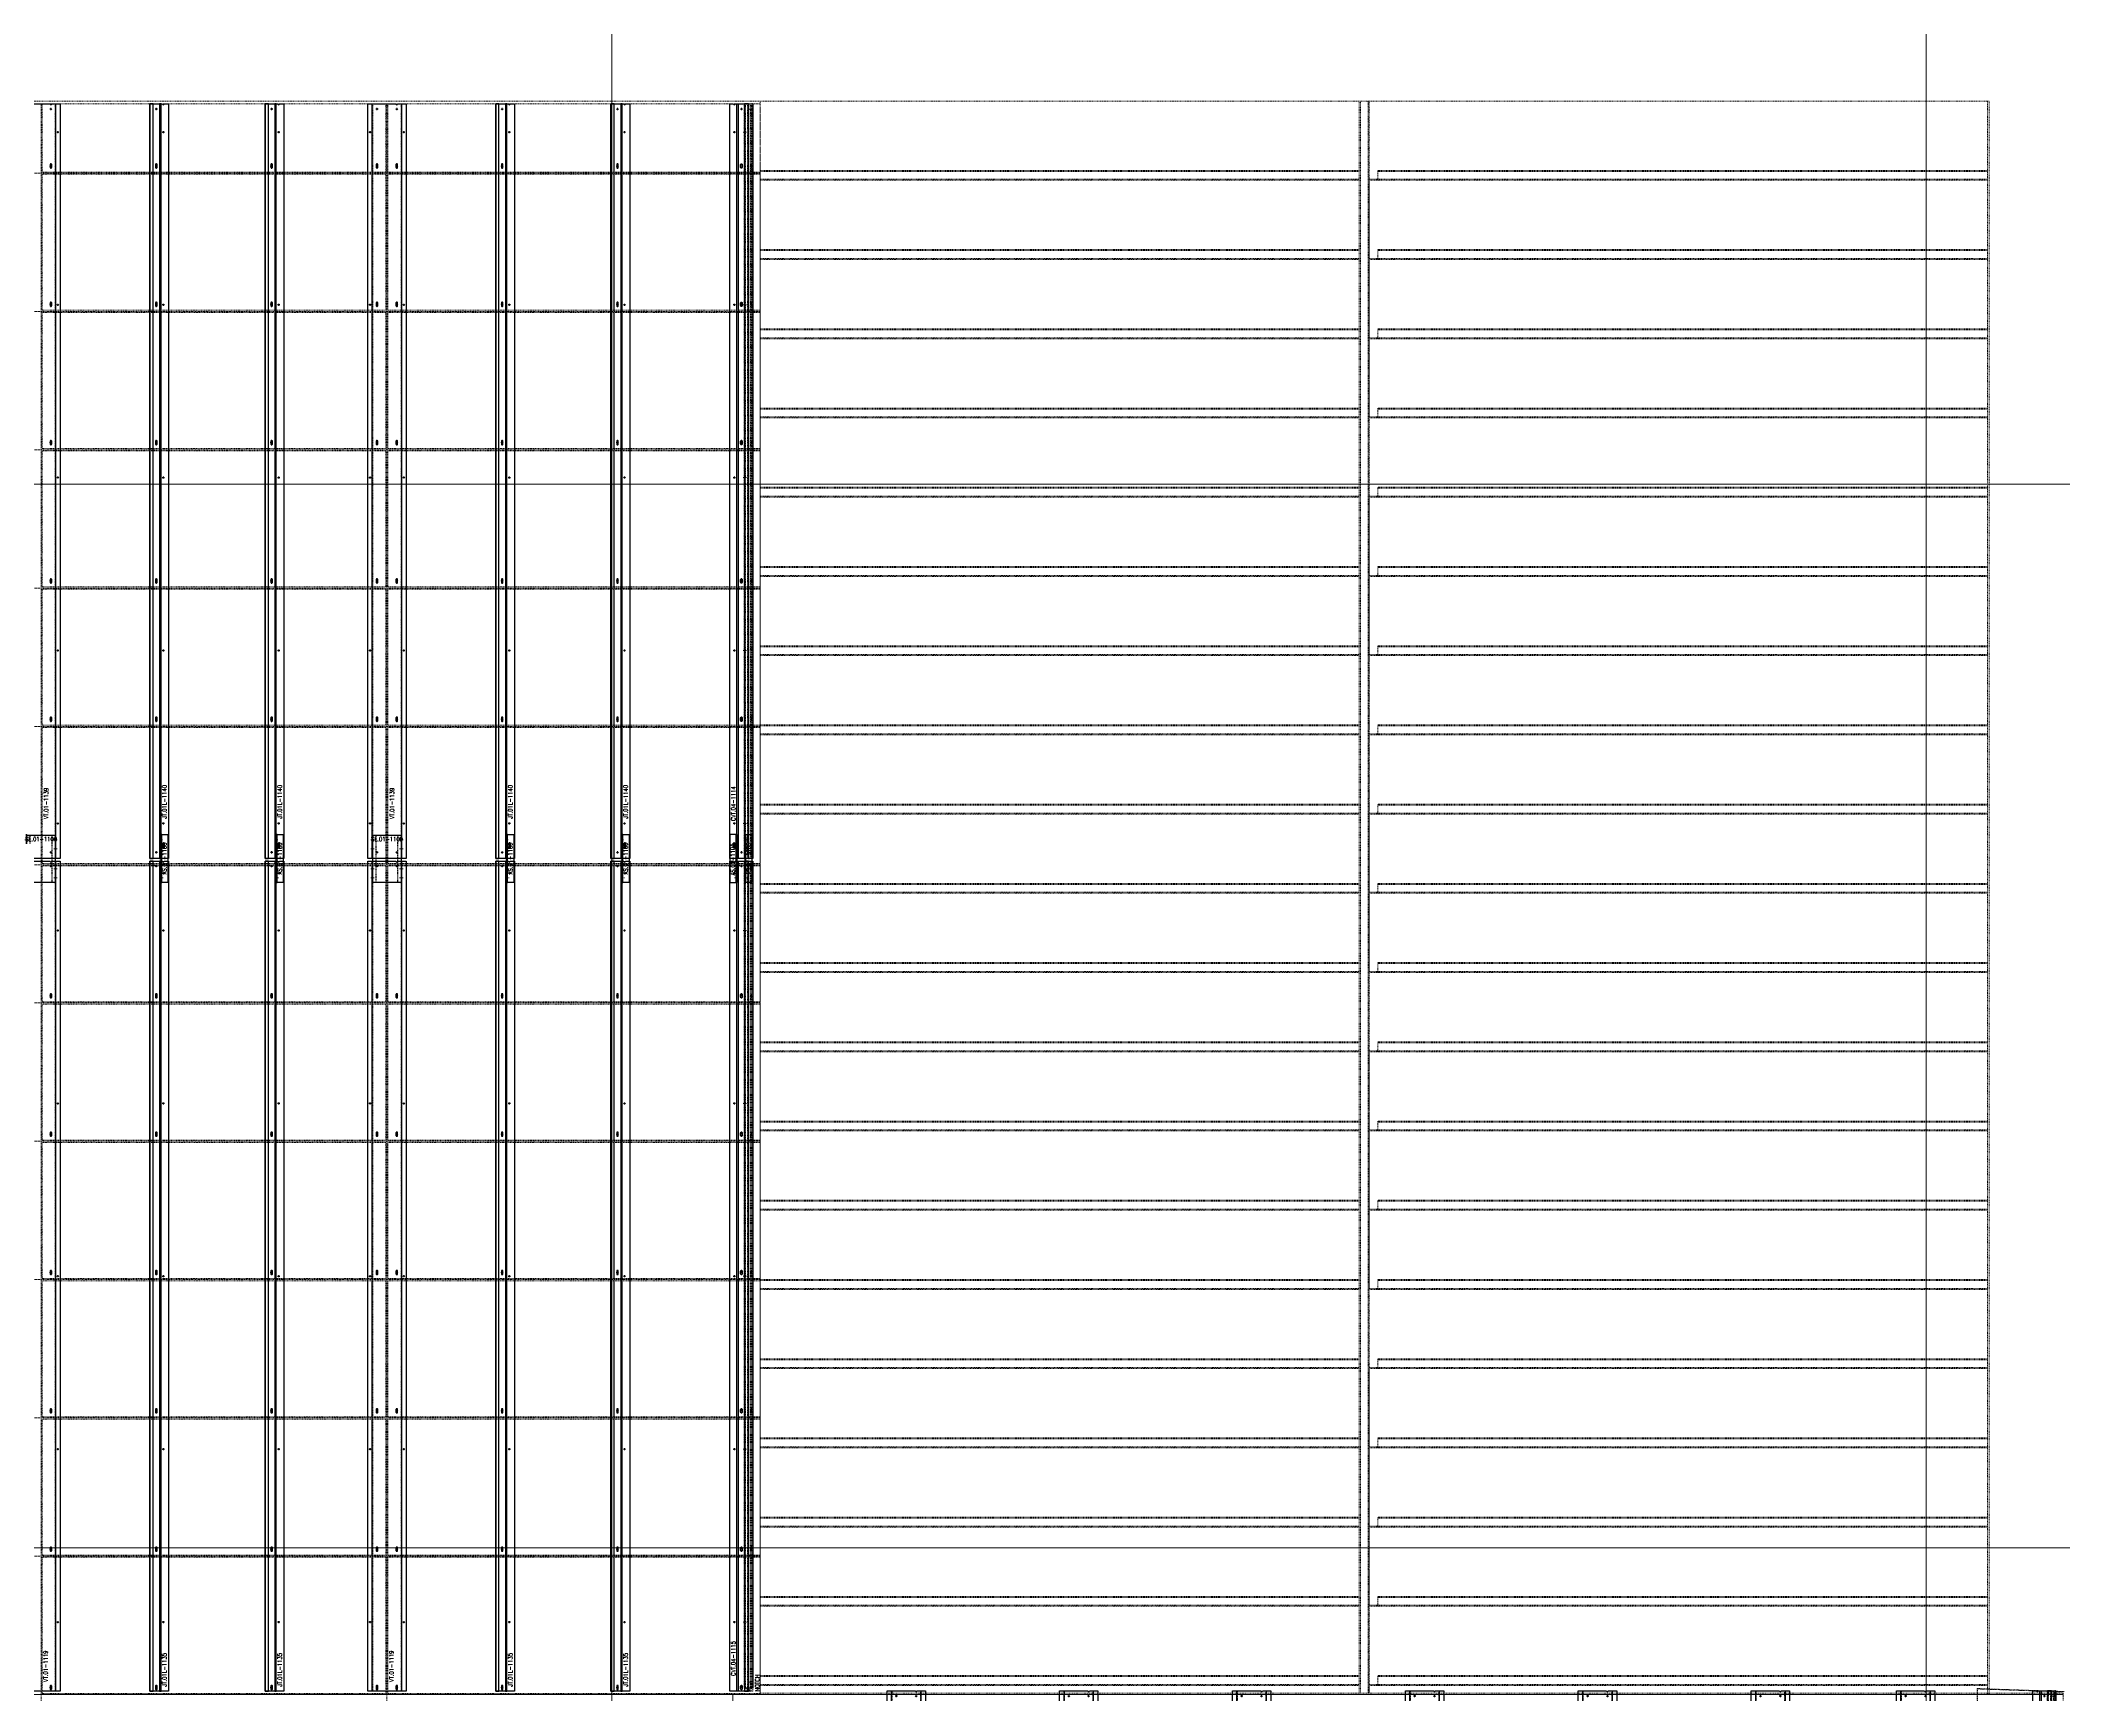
# Model space of a CAD drawing. Header units: inches. Extents: x 11737 to 18084, y -4365 to 1695.
# Drawn here: x 13574.6 to 13925.5, y 931.2 to 1218.2 of the extents above; entities that cross this region are included whole.
import ezdxf

# ---------------------------------------------------------------- set-up
doc = ezdxf.new("R2010")
doc.units = ezdxf.units.IN
doc.header["$MEASUREMENT"] = 0
for name, pattern in [('INC-200$0$NBK_CenterX2', [1.083333, 0.666667, -0.125, 0.166667, -0.125]), ('INC-200$0$NBK_Hidden', [0.125, 0.083333, -0.041667]), ('NBK_Center', [0.541667, 0.333333, -0.0625, 0.083333, -0.0625]), ('NBK_Center2', [0.270833, 0.166667, -0.03125, 0.041667, -0.03125]), ('NBK_CenterX2', [1.083333, 0.666667, -0.125, 0.166667, -0.125]), ('NBK_Hidden', [0.125, 0.083333, -0.041667]), ('NBK_Hidden2', [0.0625, 0.041667, -0.020833])]:
    doc.linetypes.add(name, pattern=pattern)
doc.layers.get('Defpoints').update_dxf_attribs({"color": 250, "lineweight": 0})
for name, color, linetype, lineweight in [('!Bracket', 11, 'Continuous', 25), ('!Clip - bent', 20, 'Continuous', 25), ('!Dimension', 50, 'Continuous', 5), ('!Extrusion', 140, 'Continuous', 25), ('!Gridline', 112, 'NBK_CenterX2', 5), ('!Linetype_Center', 220, 'NBK_Center', 9), ('!Linetype_Center2', 222, 'NBK_Center2', 9), ('!Linetype_Hidden', 210, 'NBK_Hidden', 9), ('!Misc2', 252, 'NBK_Hidden2', 5), ('INC-200$0$!Gridline @ 1', 112, 'INC-200$0$NBK_CenterX2', 5), ('INC-200$0$!Linetype_Hidden', 210, 'INC-200$0$NBK_Hidden', 9)]:
    doc.layers.add(name, color=color, linetype=linetype, lineweight=lineweight)
doc.styles.add('Romans', font='romans.shx', dxfattribs={"width": 0.8})

# ---------------------------------------------------------------- blocks, each defined once
blk = doc.blocks.new('WEST ELEVATION GRID')
for p, q in [((-228.01, -106.7), (-228.01, 1818.09)), ((0, -106.7), (0, 1818.09)), ((842.95, 1652.4), (-1655, 1652.4))]:
    blk.add_line(p, q)
blk = doc.blocks.new('A201')
for p, q in [((10.9, 1694.9), (-629.76, 1694.9)), ((-202.26, 1418.4), (-202.26, 1694.9)), ((-98.33, 1694.9), (-98.33, 1418.64)), ((-98.15, 1694.9), (-98.15, 1418.64)), ((-96.78, 1418.64), (-96.78, 1694.9)), ((-96.61, 1694.9), (-96.61, 1418.64)), ((10.63, 1419.38), (10.63, 1694.9)), ((10.9, 1418.4), (10.9, 1694.9)), ((-98.33, 1682.88), (-202.26, 1682.88)), ((-98.33, 1682.7), (-202.26, 1682.7)), ((-202.26, 1681.33), (-98.33, 1681.33)), ((-98.33, 1681.15), (-202.26, 1681.15)), ((-96.61, 1681.33), (10.63, 1681.33)), ((10.63, 1681.15), (-96.61, 1681.15)), ((-96.61, 1681.15), (-96.61, 1667.58)), ((-95.1, 1681.41), (-95.1, 1682.88)), ((10.63, 1682.88), (-95.1, 1682.88)), ((10.63, 1682.7), (-95.1, 1682.7)), ((-95.1, 1681.15), (-95.1, 1681.33)), ((-98.33, 1669.13), (-202.26, 1669.13)), ((-98.33, 1668.95), (-202.26, 1668.95)), ((-202.26, 1667.58), (-98.33, 1667.58)), ((-98.33, 1667.41), (-202.26, 1667.41)), ((-96.61, 1667.58), (10.63, 1667.58)), ((10.63, 1667.41), (-96.61, 1667.41)), ((-96.61, 1667.41), (-96.61, 1653.84)), ((-95.1, 1667.66), (-95.1, 1669.13)), ((10.63, 1669.13), (-95.1, 1669.13)), ((10.63, 1668.95), (-95.1, 1668.95)), ((-95.1, 1667.41), (-95.1, 1667.58)), ((-98.33, 1655.38), (-202.26, 1655.38)), ((-98.33, 1655.21), (-202.26, 1655.21)), ((-202.26, 1653.84), (-98.33, 1653.84)), ((-98.33, 1653.66), (-202.26, 1653.66)), ((-96.61, 1653.84), (10.63, 1653.84)), ((-96.61, 1653.66), (-96.61, 1640.09)), ((10.63, 1653.66), (-96.61, 1653.66)), ((-95.1, 1653.92), (-95.1, 1655.38)), ((10.63, 1655.38), (-95.1, 1655.38)), ((10.63, 1655.21), (-95.1, 1655.21)), ((-95.1, 1653.66), (-95.1, 1653.84)), ((-98.33, 1641.64), (-202.26, 1641.64)), ((-98.33, 1641.46), (-202.26, 1641.46)), ((-202.26, 1640.09), (-98.33, 1640.09)), ((-98.33, 1639.91), (-202.26, 1639.91)), ((-96.61, 1640.09), (10.63, 1640.09)), ((10.63, 1639.91), (-96.61, 1639.91)), ((-96.61, 1639.91), (-96.61, 1626.34)), ((10.63, 1641.64), (-95.1, 1641.64)), ((-95.1, 1640.17), (-95.1, 1641.64)), ((10.63, 1641.46), (-95.1, 1641.46)), ((-95.1, 1639.91), (-95.1, 1640.09)), ((-98.33, 1627.89), (-202.26, 1627.89)), ((-98.33, 1627.71), (-202.26, 1627.71)), ((-202.26, 1626.34), (-98.33, 1626.34)), ((-98.33, 1626.17), (-202.26, 1626.17)), ((-96.61, 1626.34), (10.63, 1626.34)), ((10.63, 1626.17), (-96.61, 1626.17)), ((-96.61, 1626.17), (-96.61, 1612.6)), ((-95.1, 1626.42), (-95.1, 1627.89)), ((10.63, 1627.89), (-95.1, 1627.89)), ((10.63, 1627.71), (-95.1, 1627.71)), ((-95.1, 1626.17), (-95.1, 1626.34)), ((-98.33, 1614.14), (-202.26, 1614.14)), ((-98.33, 1613.97), (-202.26, 1613.97)), ((-202.26, 1612.6), (-98.33, 1612.6)), ((-98.33, 1612.42), (-202.26, 1612.42)), ((-96.61, 1612.6), (10.63, 1612.6)), ((10.63, 1612.42), (-96.61, 1612.42)), ((-96.61, 1612.42), (-96.61, 1598.85)), ((-95.1, 1612.68), (-95.1, 1614.14)), ((10.63, 1614.14), (-95.1, 1614.14)), ((10.63, 1613.97), (-95.1, 1613.97)), ((-95.1, 1612.42), (-95.1, 1612.6)), ((-98.33, 1600.4), (-202.26, 1600.4)), ((-95.1, 1598.93), (-95.1, 1600.4)), ((10.63, 1600.4), (-95.1, 1600.4)), ((-98.33, 1600.22), (-202.26, 1600.22)), ((-202.26, 1598.85), (-98.33, 1598.85)), ((-98.33, 1598.67), (-202.26, 1598.67)), ((-96.61, 1598.85), (10.63, 1598.85)), ((10.63, 1598.67), (-96.61, 1598.67)), ((-96.61, 1598.67), (-96.61, 1585.1)), ((10.63, 1600.22), (-95.1, 1600.22)), ((-95.1, 1598.67), (-95.1, 1598.85)), ((-98.33, 1586.65), (-202.26, 1586.65)), ((-98.33, 1586.47), (-202.26, 1586.47)), ((10.63, 1586.65), (-95.1, 1586.65)), ((-95.1, 1585.18), (-95.1, 1586.65)), ((10.63, 1586.47), (-95.1, 1586.47)), ((-202.26, 1585.1), (-98.33, 1585.1)), ((-98.33, 1584.93), (-202.26, 1584.93)), ((-96.61, 1585.1), (10.63, 1585.1)), ((10.63, 1584.93), (-96.61, 1584.93)), ((-96.61, 1584.93), (-96.61, 1571.36)), ((-95.1, 1584.93), (-95.1, 1585.1)), ((-98.33, 1572.9), (-202.26, 1572.9)), ((-98.33, 1572.73), (-202.26, 1572.73)), ((-95.1, 1571.44), (-95.1, 1572.9)), ((10.63, 1572.9), (-95.1, 1572.9)), ((10.63, 1572.73), (-95.1, 1572.73)), ((-202.26, 1571.36), (-98.33, 1571.36)), ((-98.33, 1571.18), (-202.26, 1571.18)), ((-96.61, 1571.36), (10.63, 1571.36)), ((-96.61, 1571.18), (-96.61, 1557.61)), ((10.63, 1571.18), (-96.61, 1571.18)), ((-95.1, 1571.18), (-95.1, 1571.36)), ((-98.33, 1559.16), (-202.26, 1559.16)), ((-98.33, 1558.98), (-202.26, 1558.98)), ((-95.1, 1557.69), (-95.1, 1559.16)), ((10.63, 1559.16), (-95.1, 1559.16)), ((10.63, 1558.98), (-95.1, 1558.98)), ((-202.26, 1557.61), (-98.33, 1557.61)), ((-98.33, 1557.43), (-202.26, 1557.43)), ((-96.61, 1557.61), (10.63, 1557.61)), ((-96.61, 1557.43), (-96.61, 1543.87)), ((10.63, 1557.43), (-96.61, 1557.43)), ((-95.1, 1557.43), (-95.1, 1557.61)), ((-98.33, 1545.41), (-202.26, 1545.41)), ((-98.33, 1545.23), (-202.26, 1545.23)), ((-95.1, 1543.94), (-95.1, 1545.41)), ((10.63, 1545.41), (-95.1, 1545.41)), ((10.63, 1545.23), (-95.1, 1545.23)), ((-202.26, 1543.87), (-98.33, 1543.87)), ((-98.33, 1543.69), (-202.26, 1543.69)), ((-96.61, 1543.87), (10.63, 1543.87)), ((-96.61, 1543.69), (-96.61, 1530.12)), ((10.63, 1543.69), (-96.61, 1543.69)), ((-95.1, 1543.69), (-95.1, 1543.87)), ((-98.33, 1531.67), (-202.26, 1531.67)), ((-98.33, 1531.49), (-202.26, 1531.49)), ((-202.26, 1530.12), (-98.33, 1530.12)), ((-96.61, 1530.12), (10.63, 1530.12)), ((-95.1, 1530.2), (-95.1, 1531.67)), ((10.63, 1531.67), (-95.1, 1531.67)), ((10.63, 1531.49), (-95.1, 1531.49)), ((-95.1, 1529.94), (-95.1, 1530.12)), ((-98.33, 1529.94), (-202.26, 1529.94)), ((-96.61, 1529.94), (-96.61, 1516.37)), ((10.63, 1529.94), (-96.61, 1529.94)), ((-98.33, 1517.92), (-202.26, 1517.92)), ((-98.33, 1517.74), (-202.26, 1517.74)), ((-202.26, 1516.37), (-98.33, 1516.37)), ((-98.33, 1516.2), (-202.26, 1516.2)), ((-96.61, 1516.37), (10.63, 1516.37)), ((-96.61, 1516.2), (-96.61, 1502.63)), ((10.63, 1516.2), (-96.61, 1516.2)), ((-95.1, 1516.45), (-95.1, 1517.92)), ((10.63, 1517.92), (-95.1, 1517.92)), ((10.63, 1517.74), (-95.1, 1517.74)), ((-95.1, 1516.2), (-95.1, 1516.37)), ((-98.33, 1504.17), (-202.26, 1504.17)), ((-98.33, 1504), (-202.26, 1504)), ((-202.26, 1502.63), (-98.33, 1502.63)), ((-98.33, 1502.45), (-202.26, 1502.45)), ((-96.61, 1502.63), (10.63, 1502.63)), ((-96.61, 1502.45), (-96.61, 1488.88)), ((10.63, 1502.45), (-96.61, 1502.45)), ((-95.1, 1502.7), (-95.1, 1504.17)), ((10.63, 1504.17), (-95.1, 1504.17)), ((10.63, 1504), (-95.1, 1504)), ((-95.1, 1502.45), (-95.1, 1502.63)), ((-98.33, 1490.43), (-202.26, 1490.43)), ((-98.33, 1490.25), (-202.26, 1490.25)), ((-202.26, 1488.88), (-98.33, 1488.88)), ((-98.33, 1488.7), (-202.26, 1488.7)), ((-96.61, 1488.88), (10.63, 1488.88)), ((10.63, 1488.7), (-96.61, 1488.7)), ((-96.61, 1488.7), (-96.61, 1475.13)), ((-95.1, 1488.96), (-95.1, 1490.43)), ((10.63, 1490.43), (-95.1, 1490.43)), ((10.63, 1490.25), (-95.1, 1490.25)), ((-95.1, 1488.7), (-95.1, 1488.88)), ((-98.33, 1476.68), (-202.26, 1476.68)), ((-98.33, 1476.5), (-202.26, 1476.5)), ((-202.26, 1475.13), (-98.33, 1475.13)), ((-98.33, 1474.96), (-202.26, 1474.96)), ((-96.61, 1475.13), (10.63, 1475.13)), ((10.63, 1474.96), (-96.61, 1474.96)), ((-96.61, 1474.96), (-96.61, 1461.39)), ((-95.1, 1475.21), (-95.1, 1476.68)), ((10.63, 1476.68), (-95.1, 1476.68)), ((10.63, 1476.5), (-95.1, 1476.5)), ((-95.1, 1474.96), (-95.1, 1475.13)), ((-98.33, 1462.93), (-202.26, 1462.93)), ((-98.33, 1462.76), (-202.26, 1462.76)), ((-202.26, 1461.39), (-98.33, 1461.39)), ((-98.33, 1461.21), (-202.26, 1461.21)), ((-96.61, 1461.39), (10.63, 1461.39)), ((10.63, 1461.21), (-96.61, 1461.21)), ((-96.61, 1461.21), (-96.61, 1447.64)), ((-95.1, 1461.46), (-95.1, 1462.93)), ((10.63, 1462.93), (-95.1, 1462.93)), ((10.63, 1462.76), (-95.1, 1462.76)), ((-95.1, 1461.21), (-95.1, 1461.39)), ((-98.33, 1449.19), (-202.26, 1449.19)), ((-98.33, 1449.01), (-202.26, 1449.01)), ((-202.26, 1447.64), (-98.33, 1447.64)), ((-98.33, 1447.46), (-202.26, 1447.46)), ((-96.61, 1447.64), (10.63, 1447.64)), ((10.63, 1447.46), (-96.61, 1447.46)), ((-96.61, 1447.46), (-96.61, 1433.89)), ((-95.1, 1447.72), (-95.1, 1449.19)), ((10.63, 1449.19), (-95.1, 1449.19)), ((10.63, 1449.01), (-95.1, 1449.01)), ((-95.1, 1447.46), (-95.1, 1447.64)), ((-98.33, 1435.44), (-202.26, 1435.44)), ((-95.1, 1433.97), (-95.1, 1435.44)), ((10.63, 1435.44), (-95.1, 1435.44)), ((-98.33, 1435.26), (-202.26, 1435.26)), ((-202.26, 1433.89), (-98.33, 1433.89)), ((-98.33, 1433.72), (-202.26, 1433.72)), ((-96.61, 1433.89), (10.63, 1433.89)), ((10.63, 1433.72), (-96.61, 1433.72)), ((-96.61, 1433.72), (-96.61, 1418.64)), ((10.63, 1435.26), (-95.1, 1435.26)), ((-95.1, 1433.72), (-95.1, 1433.89)), ((-98.33, 1421.69), (-202.26, 1421.69)), ((-98.33, 1421.52), (-202.26, 1421.52)), ((-95.1, 1420.15), (-95.1, 1421.69)), ((10.63, 1421.69), (-95.1, 1421.69)), ((10.63, 1421.52), (-95.1, 1421.52)), ((-202.26, 1420.15), (-98.33, 1420.15)), ((-98.33, 1419.97), (-202.26, 1419.97)), ((-202.26, 1418.64), (23.75, 1418.64)), ((-202.26, 1418.4), (23.75, 1418.4)), ((-96.61, 1420.15), (10.63, 1420.15)), ((10.63, 1419.97), (-96.61, 1419.97)), ((-96.61, 1419.97), (-96.61, 1418.64)), ((-95.1, 1419.97), (-95.1, 1420.15)), ((23.96, 1418.92), (8.84, 1419.44)), ((8.84, 1419.44), (8.84, 1413.16)), ((8.9, 1413.13), (8.9, 1419.38)), ((8.9, 1419.38), (23.9, 1418.86)), ((10.63, 1418.4), (10.63, 1419.33)), ((23.75, -25), (23.75, 1418.64))]:
    blk.add_line(p, q)
blk = doc.blocks.new('EWA-TM TERRACOTTA WEST')
at = {"layer": '!Linetype_Center2'}
for p, q in [((1005, 362.4), (1005, 1718.4)), ((1065, 362.4), (1065, 1718.4)), ((1129.75, 1442.4), (1129.75, 1718.4)), ((702.25, 1706.4), (1129.75, 1706.4)), ((702.25, 1682.4), (1129.75, 1682.4)), ((702.25, 1658.4), (1129.75, 1658.4)), ((702.25, 1634.4), (1129.75, 1634.4)), ((702.25, 1610.4), (1129.75, 1610.4)), ((702.25, 1586.4), (1129.75, 1586.4)), ((702.25, 1562.4), (1129.75, 1562.4)), ((702.25, 1538.4), (1129.75, 1538.4)), ((702.25, 1514.4), (1129.75, 1514.4)), ((702.25, 1514.4), (1129.75, 1514.4)), ((702.25, 1490.4), (1129.75, 1490.4)), ((702.25, 1466.4), (1129.75, 1466.4)), ((702.25, 1442.4), (1128, 1442.4)), ((1125, 1386.9), (1125, 1442.4))]:
    blk.add_line(p, q, dxfattribs=at)
at = {"layer": '!Linetype_Center2', "color": 3, "linetype": 'Continuous'}
for p, q in [((702.25, 1442.4), (1355.76, 1442.4)), ((1125, 2.4), (1125, 1442.4))]:
    blk.add_line(p, q, dxfattribs=at)
at = {"layer": 'INC-200$0$!Linetype_Hidden'}
for points in [[(1064.81, 1706.59), (1005.19, 1706.59), (1005.19, 1718.4), (1064.81, 1718.4)], [(1065.19, 1706.59), (1129.75, 1706.59), (1129.75, 1718.4), (1065.19, 1718.4)], [(1064.81, 1706.21), (1005.19, 1706.21), (1005.19, 1682.6), (1064.81, 1682.6)], [(1065.19, 1706.21), (1129.75, 1706.21), (1129.75, 1682.6), (1065.19, 1682.6)], [(1064.81, 1682.21), (1005.19, 1682.21), (1005.19, 1658.6), (1064.81, 1658.6)], [(1065.19, 1682.21), (1129.75, 1682.21), (1129.75, 1658.6), (1065.19, 1658.6)], [(1064.81, 1658.21), (1005.19, 1658.21), (1005.19, 1634.6), (1064.81, 1634.6)], [(1065.19, 1658.21), (1129.75, 1658.21), (1129.75, 1634.6), (1065.19, 1634.6)], [(1064.81, 1634.21), (1005.19, 1634.21), (1005.19, 1610.6), (1064.81, 1610.6)], [(1065.19, 1634.21), (1129.75, 1634.21), (1129.75, 1610.6), (1065.19, 1610.6)], [(1064.81, 1610.21), (1005.19, 1610.21), (1005.19, 1586.6), (1064.81, 1586.6)], [(1065.19, 1610.21), (1129.75, 1610.21), (1129.75, 1586.6), (1065.19, 1586.6)], [(1064.81, 1586.21), (1005.19, 1586.21), (1005.19, 1562.6), (1064.81, 1562.6)], [(1065.19, 1586.21), (1129.75, 1586.21), (1129.75, 1562.6), (1065.19, 1562.6)], [(1064.81, 1562.21), (1005.19, 1562.21), (1005.19, 1538.6), (1064.81, 1538.6)], [(1065.19, 1562.21), (1129.75, 1562.21), (1129.75, 1538.6), (1065.19, 1538.6)], [(1064.81, 1538.21), (1005.19, 1538.21), (1005.19, 1514.6), (1064.81, 1514.6)], [(1065.19, 1538.21), (1129.75, 1538.21), (1129.75, 1514.6), (1065.19, 1514.6)], [(1064.81, 1514.21), (1005.19, 1514.21), (1005.19, 1490.6), (1064.81, 1490.6)], [(1065.19, 1514.21), (1129.75, 1514.21), (1129.75, 1490.6), (1065.19, 1490.6)], [(1064.81, 1490.21), (1005.19, 1490.21), (1005.19, 1466.6), (1064.81, 1466.6)], [(1065.19, 1490.21), (1129.75, 1490.21), (1129.75, 1466.6), (1065.19, 1466.6)], [(1064.81, 1466.21), (1005.19, 1466.21), (1005.19, 1442.6), (1064.81, 1442.6)], [(1065.19, 1466.21), (1129.75, 1466.21), (1129.75, 1442.6), (1065.19, 1442.6)]]:
    blk.add_lwpolyline(points, close=True, dxfattribs=at)
blk = doc.blocks.new('GRID_ELEV WEST_W')
at = {"layer": '!Gridline'}
for p, q in [((821.46, -1239.57), (821.46, 403.85)), ((991.12, -1239.57), (991.12, 403.85)), ((-594.98, 8.48), (1164.09, 8.48))]:
    blk.add_line(p, q, dxfattribs=at)
blk = doc.blocks.new('TAP HOLE_5mm')
at = {"layer": '!Linetype_Center2'}
for points in [[(-0.18, 0), (0.18, 0)], [(0, 0.18), (0, -0.18)]]:
    blk.add_lwpolyline(points, dxfattribs=at)
blk.add_circle((0, 0), 0.101)
blk = doc.blocks.new('WEEP HOLE')
at = {"layer": '!Linetype_Center'}
for p, q in [((-0.22, 0.37), (0.22, 0.37)), ((0, 0.83), (0, -0.08))]:
    blk.add_line(p, q, dxfattribs=at)
at = {"color": 0}
blk.add_lwpolyline([(-0.14, 0.61), (-0.14, 0.14, 0.414214), (0, 0, 0.414214), (0.14, 0.14), (0.14, 0.61, 0.414214), (0, 0.75, 0.414214)], format="xyb", close=True, dxfattribs=at)
blk = doc.blocks.new('CLEAR SECTION HOLE')
at = {"layer": '!Linetype_Center2'}
blk.add_line((-0.33, 0), (0.26, 0), dxfattribs=at)
at = {"layer": '!Misc2'}
blk.add_lwpolyline([(-0.08, 0.1), (0, 0.1), (0, -0.1), (-0.08, -0.1)], close=True, dxfattribs=at)
blk = doc.blocks.new('VT.01-1119-')
at = {"layer": '!Extrusion'}
blk.add_lwpolyline([(-2.45, 148.55), (2.45, 148.55), (2.45, 140.35), (-2.45, 140.35)], close=True, dxfattribs=at)
at = {"layer": '!Extrusion', "linetype": 'NBK_Hidden2'}
blk.add_lwpolyline([(-1.86, 148.55), (1.86, 148.55), (1.86, 140.35), (-1.86, 140.35)], close=True, dxfattribs=at)
at = {"layer": '!Extrusion'}
blk.add_lwpolyline([(3.33, 0), (-3.33, 0), (-3.33, 144.02), (1.58, 144.02, 1), (1.86, 144.02), (3.33, 144.02)], format="xyb", close=True, dxfattribs=at)
blk.add_lwpolyline([(1.86, 144.02), (2.54, 144.02), (2.54, 0), (-2.54, 0), (-2.54, 144.02), (1.58, 144.02)], dxfattribs=at)
at = {"layer": '!Extrusion', "linetype": 'NBK_Hidden'}
blk.add_lwpolyline([(1.86, 144.02), (2.46, 144.02), (2.46, 0), (-2.46, 0), (-2.46, 144.02), (1.58, 144.02)], dxfattribs=at)
at = {"layer": '!Dimension', "rotation": 360}
for p in [(-2.46, 142.73), (-2.46, 141.15), (2.54, 142.73), (2.54, 141.15)]:
    blk.add_blockref('CLEAR SECTION HOLE', p, dxfattribs=at)
at = {"layer": '!Extrusion', "rotation": 360}
for name, p in [('TAP HOLE_5mm', (-1.72, 143.19)), ('TAP HOLE_5mm', (1.72, 143.19)), ('TAP HOLE_5mm', (-2.93, 132.02)), ('TAP HOLE_5mm', (2.93, 132.02)), ('WEEP HOLE', (-1.72, 120.3)), ('WEEP HOLE', (1.72, 120.3)), ('TAP HOLE_5mm', (-2.93, 102.02)), ('TAP HOLE_5mm', (2.93, 102.02)), ('WEEP HOLE', (-1.72, 96.3)), ('WEEP HOLE', (1.72, 96.3)), ('TAP HOLE_5mm', (-2.93, 72.02)), ('WEEP HOLE', (-1.72, 72.3)), ('WEEP HOLE', (1.72, 72.3)), ('TAP HOLE_5mm', (2.93, 72.02)), ('WEEP HOLE', (-1.72, 48.3)), ('WEEP HOLE', (1.72, 48.3)), ('TAP HOLE_5mm', (-2.93, 42.02)), ('TAP HOLE_5mm', (2.93, 42.02)), ('WEEP HOLE', (-1.72, 24.3)), ('WEEP HOLE', (1.72, 24.3)), ('TAP HOLE_5mm', (-2.93, 12.02)), ('TAP HOLE_5mm', (2.93, 12.02)), ('WEEP HOLE', (-1.72, 0.29)), ('WEEP HOLE', (1.72, 0.29))]:
    blk.add_blockref(name, p, dxfattribs=at)
at = {"layer": 'Defpoints', "color": 30, "insert": (0.03, 147.88), "char_height": 0.75, "width": 1.65, "attachment_point": 5, "style": 'Romans'}
blk.add_mtext('SL.01-1100', dxfattribs=at)
at = {"layer": 'Defpoints', "color": 1, "insert": (0.8, 4.36), "char_height": 0.75, "width": 1.65, "attachment_point": 5, "rotation": 90, "style": 'Romans'}
blk.add_mtext('VT.01-1119', dxfattribs=at)
blk = doc.blocks.new('SECTION CLEAR HOLE 1')
at = {"layer": '!Linetype_Center2'}
blk.add_line((-0.33, 0, 0), (0.26, 0, 0), dxfattribs=at)
at = {"layer": '!Misc2'}
blk.add_lwpolyline([(-0.12, 0.1), (0, 0.1), (0, -0.1), (-0.12, -0.1)], close=True, dxfattribs=at)
blk = doc.blocks.new('SLOTTED SECTION1')
at = {"layer": '!Linetype_Center2'}
blk.add_lwpolyline([(-0.24, 0), (0.12, 0)], dxfattribs=at)
at = {"layer": '!Misc2'}
blk.add_lwpolyline([(-0.12, 0.47), (0, 0.47), (0, -0.47), (-0.12, -0.47)], close=True, dxfattribs=at)
blk = doc.blocks.new('SLOTTED HOLE 1')
at = {"layer": '!Linetype_Center'}
for p, q in [((0, 0.55), (0, -0.55)), ((-0.22, 0), (0.22, 0))]:
    blk.add_line(p, q, dxfattribs=at)
at = {"color": 0}
blk.add_lwpolyline([(-0.14, 0.33), (-0.14, -0.33, 0.414214), (0, -0.47, 0.414214), (0.14, -0.33), (0.14, 0.33, 0.414214), (0, 0.47, 0.414214)], format="xyb", close=True, dxfattribs=at)
blk = doc.blocks.new('AS.01-1100')
at = {"layer": '!Bracket'}
for points in [[(-1.3, 4.65), (-0.12, 4.65), (-0.12, -3.67), (-1.3, -3.67)], [(-1.3, -3.67), (-1.18, -3.67), (-1.18, 4.65), (-1.3, 4.65)]]:
    blk.add_lwpolyline(points, close=True, dxfattribs=at)
at = {"layer": '!Dimension'}
for name, p in [('SLOTTED SECTION1', (-1.18, 3.73)), ('SLOTTED SECTION1', (-1.18, 2.15)), ('SECTION CLEAR HOLE 1', (-1.18, -1.3)), ('SECTION CLEAR HOLE 1', (-1.18, -2.88))]:
    blk.add_blockref(name, p, dxfattribs=at)
at = {"layer": '!Extrusion', "linetype": 'NBK_Hidden'}
blk.add_blockref('SLOTTED HOLE 1', (-0.83, 2.75), dxfattribs=at)
at = {"layer": '!Extrusion', "rotation": 360}
blk.add_blockref('TAP HOLE_5mm', (-0.83, -2.09), dxfattribs=at)
at = {"layer": 'Defpoints', "color": 30, "insert": (-0.71, 0.49), "char_height": 0.75, "width": 1.65, "attachment_point": 5, "rotation": 90, "style": 'Romans'}
blk.add_mtext('AS.01-1100', dxfattribs=at)
blk = doc.blocks.new('JT.01L-1135')
at = {"layer": '!Extrusion'}
blk.add_lwpolyline([(3.25, 0), (0, 0), (0, 144.02), (2.22, 144.02, 1), (2.5, 144.02), (3.25, 144.02)], format="xyb", close=True, dxfattribs=at)
at = {"layer": '!Extrusion', "linetype": 'NBK_Hidden'}
for points in [[(0, 144.02), (0, 0), (0.08, 0), (0.08, 144.02)], [(1.87, 144.02), (1.87, 0), (1.95, 0), (1.95, 144.02)]]:
    blk.add_lwpolyline(points, close=True, dxfattribs=at)
at = {"layer": '!Extrusion'}
for points in [[(0, 144.02), (0, 0), (0.57, 0), (0.57, 144.02)], [(1.69, 144.02), (1.69, 0), (1.95, 0), (1.95, 144.02)]]:
    blk.add_lwpolyline(points, close=True, dxfattribs=at)
at = {"layer": '!Dimension'}
blk.add_blockref('AS.01-1100', (3.25, 144.02), dxfattribs=at)
at = {"layer": '!Extrusion', "rotation": 360}
for p in [(1.13, 143.19), (2.36, 132.02), (2.36, 102.02), (2.36, 72.02), (2.36, 42.02), (2.36, 12.02)]:
    blk.add_blockref('TAP HOLE_5mm', p, dxfattribs=at)
at = {"layer": '!Extrusion'}
for p in [(1.13, 120.3), (1.13, 96.3), (1.13, 72.3), (1.13, 48.3), (1.13, 24.3), (1.13, 0.29)]:
    blk.add_blockref('WEEP HOLE', p, dxfattribs=at)
at = {"layer": 'Defpoints', "color": 2, "insert": (2.54, 3.72), "char_height": 0.75, "width": 1.65, "attachment_point": 5, "rotation": 90, "style": 'Romans'}
blk.add_mtext('JT.01L-1135', dxfattribs=at)
blk = doc.blocks.new('HOLE SECTION')
at = {"layer": '!Linetype_Center2'}
blk.add_line((-0.33, 0), (0.26, 0), dxfattribs=at)
at = {"layer": '!Misc2'}
blk.add_lwpolyline([(-0.09, 0.1), (0, 0.1), (0, -0.1), (-0.09, -0.1)], close=True, dxfattribs=at)
blk = doc.blocks.new('19mm WEEP HOLE')
at = {"layer": '!Linetype_Center'}
blk.add_line((-0.37, 0.2), (-0.37, -0.12), dxfattribs=at)
at = {"linetype": 'NBK_Hidden'}
blk.add_lwpolyline([(-0.75, 0.08), (0, 0.08), (0, 0), (-0.75, 0)], close=True, dxfattribs=at)
blk = doc.blocks.new('CVT.04-1114-')
at = {"layer": '!Extrusion'}
blk.add_lwpolyline([(-3.97, 0), (-3.97, 130.92), (-3.34, 130.92, 1), (-3.06, 130.92), (0, 130.92), (0, 0)], format="xyb", close=True, dxfattribs=at)
for points in [[(-2.78, 0), (-2.78, 130.92), (-2.53, 130.92), (-2.53, 0)], [(-0.76, 0), (-0.76, 130.92), (-1.41, 130.92), (-1.41, 0)]]:
    blk.add_lwpolyline(points, dxfattribs=at)
at = {"layer": '!Extrusion', "linetype": 'NBK_Hidden'}
for points in [[(-1.42, 0), (-1.42, 130.92), (-1.33, 130.92), (-1.33, 0)], [(-0.86, 0), (-0.86, 130.92), (-0.76, 130.92), (-0.76, 0)], [(-0.35, 0), (-0.35, 130.92), (-0.28, 130.92), (-0.28, 0)], [(-0.04, 0), (-0.04, 130.92), (-0.14, 130.92), (-0.14, 0)]]:
    blk.add_lwpolyline(points, dxfattribs=at)
at = {"layer": '!Dimension', "rotation": 360}
for name, p in [('CLEAR SECTION HOLE', (-0.28, 130.04)), ('HOLE SECTION', (-1.33, 126.03)), ('HOLE SECTION', (-1.33, 96.08)), ('HOLE SECTION', (-1.33, 66.08)), ('HOLE SECTION', (-1.33, 36.08)), ('HOLE SECTION', (-1.33, 6.08)), ('CLEAR SECTION HOLE', (-0.28, 1.06))]:
    blk.add_blockref(name, p, dxfattribs=at)
at = {"layer": '!Extrusion', "xscale": -1}
for name, p in [('TAP HOLE_5mm', (-1.97, 130.04)), ('WEEP HOLE', (-1.97, 119.78)), ('WEEP HOLE', (-1.97, 95.78)), ('WEEP HOLE', (-1.97, 71.78)), ('WEEP HOLE', (-1.97, 47.78)), ('WEEP HOLE', (-1.97, 23.78)), ('TAP HOLE_5mm', (-1.97, 1.06))]:
    blk.add_blockref(name, p, dxfattribs=at)
at = {"layer": '!Extrusion'}
for name, p, rotation in [('TAP HOLE_5mm', (-3.2, 126.03), 360), ('19mm WEEP HOLE', (-0.35, 119.78), 270), ('TAP HOLE_5mm', (-3.2, 96.08), 360), ('19mm WEEP HOLE', (-0.35, 95.78), 270), ('19mm WEEP HOLE', (-0.35, 71.78), 270), ('TAP HOLE_5mm', (-3.2, 66.08), 360), ('19mm WEEP HOLE', (-0.35, 47.78), 270), ('TAP HOLE_5mm', (-3.2, 36.08), 360), ('19mm WEEP HOLE', (-0.35, 23.78), 270), ('TAP HOLE_5mm', (-3.2, 6.08), 360)]:
    blk.add_blockref(name, p, dxfattribs=dict(at, rotation=rotation))
at = {"layer": 'Defpoints', "color": 3, "insert": (-3.38, 9.49), "char_height": 0.75, "width": 1.65, "attachment_point": 5, "rotation": 90, "style": 'Romans'}
blk.add_mtext('CVT.04-1114', dxfattribs=at)
blk = doc.blocks.new('SLOTTED SECTION HOLE')
at = {"layer": '!Linetype_Center2'}
blk.add_line((-0.33, 0), (0.26, 0), dxfattribs=at)
at = {"layer": '!Misc2'}
blk.add_lwpolyline([(-0.08, 0.47), (0, 0.47), (0, -0.47), (-0.08, -0.47)], close=True, dxfattribs=at)
blk = doc.blocks.new('VT.01-1139-')
at = {"layer": '!Extrusion'}
blk.add_lwpolyline([(3.33, 0), (-3.33, 0), (-3.33, 130.92), (1.58, 130.92, 1), (1.86, 130.92), (3.33, 130.92)], format="xyb", close=True, dxfattribs=at)
blk.add_lwpolyline([(1.86, 130.92), (2.54, 130.92), (2.54, 0), (-2.54, 0), (-2.54, 130.92), (1.58, 130.92)], dxfattribs=at)
at = {"layer": '!Extrusion', "linetype": 'NBK_Hidden'}
blk.add_lwpolyline([(1.86, 130.92), (2.46, 130.92), (2.46, 0), (-2.46, 0), (-2.46, 130.92), (1.58, 130.92)], dxfattribs=at)
at = {"layer": '!Dimension', "rotation": 360}
for p in [(-2.46, 3.23), (2.54, 3.23), (-2.46, 1.65), (2.54, 1.65)]:
    blk.add_blockref('SLOTTED SECTION HOLE', p, dxfattribs=at)
at = {"layer": '!Extrusion', "rotation": 360}
for name, p in [('TAP HOLE_5mm', (-1.72, 130.04)), ('TAP HOLE_5mm', (1.72, 130.04)), ('TAP HOLE_5mm', (-2.93, 126.03)), ('TAP HOLE_5mm', (2.93, 126.03)), ('WEEP HOLE', (-1.72, 119.78)), ('WEEP HOLE', (1.72, 119.78)), ('TAP HOLE_5mm', (-2.93, 96.08)), ('WEEP HOLE', (-1.72, 95.78)), ('WEEP HOLE', (1.72, 95.78)), ('TAP HOLE_5mm', (2.93, 96.08)), ('WEEP HOLE', (-1.72, 71.78)), ('WEEP HOLE', (1.72, 71.78)), ('TAP HOLE_5mm', (-2.93, 66.08)), ('TAP HOLE_5mm', (2.93, 66.08)), ('WEEP HOLE', (-1.72, 47.78)), ('WEEP HOLE', (1.72, 47.78)), ('TAP HOLE_5mm', (-2.93, 36.08)), ('TAP HOLE_5mm', (2.93, 36.08)), ('WEEP HOLE', (-1.72, 23.78)), ('WEEP HOLE', (1.72, 23.78)), ('TAP HOLE_5mm', (-2.93, 6.08)), ('TAP HOLE_5mm', (2.93, 6.08)), ('TAP HOLE_5mm', (-1.72, 1.06)), ('TAP HOLE_5mm', (1.72, 1.06))]:
    blk.add_blockref(name, p, dxfattribs=at)
at = {"layer": 'Defpoints', "color": 1, "insert": (0.89, 9.54), "char_height": 0.75, "width": 1.65, "attachment_point": 5, "rotation": 90, "style": 'Romans'}
blk.add_mtext('VT.01-1139', dxfattribs=at)
blk = doc.blocks.new('JT.01L-1140')
at = {"layer": '!Extrusion'}
for points in [[(-2.68, 0), (-2.68, 130.92), (-3.25, 130.92), (-3.25, 0)], [(-1.3, 0), (-1.3, 130.92), (-1.56, 130.92), (-1.56, 0)]]:
    blk.add_lwpolyline(points, close=True, dxfattribs=at)
blk.add_lwpolyline([(-3.25, 0), (-3.25, 130.92), (-1.02, 130.92, 1), (-0.75, 130.92), (0, 130.92), (0, 0)], format="xyb", close=True, dxfattribs=at)
at = {"layer": '!Extrusion', "linetype": 'NBK_Hidden'}
for points in [[(-3.17, 0), (-3.17, 130.92), (-3.25, 130.92), (-3.25, 0)], [(-1.3, 0), (-1.3, 130.92), (-1.38, 130.92), (-1.38, 0)]]:
    blk.add_lwpolyline(points, close=True, dxfattribs=at)
at = {"layer": '!Extrusion', "rotation": 360}
for p in [(-2.12, 130.04), (-0.89, 126.03), (-0.89, 96.08), (-0.89, 66.08), (-0.89, 36.08), (-0.89, 6.08), (-2.12, 1.06)]:
    blk.add_blockref('TAP HOLE_5mm', p, dxfattribs=at)
at = {"layer": '!Extrusion'}
for p in [(-2.12, 119.78), (-2.12, 95.78), (-2.12, 71.78), (-2.12, 47.78), (-2.12, 23.78)]:
    blk.add_blockref('WEEP HOLE', p, dxfattribs=at)
at = {"layer": 'Defpoints', "color": 2, "insert": (-0.71, 9.82), "char_height": 0.75, "width": 1.65, "attachment_point": 5, "rotation": 90, "style": 'Romans'}
blk.add_mtext('JT.01L-1140', dxfattribs=at)
blk = doc.blocks.new('SL.01-1101')
at = {"layer": '!Bracket'}
for points in [[(4.65, -1.3), (4.65, -0.12), (-3.67, -0.12), (-3.67, -1.3)], [(-3.67, -1.3), (-3.67, -1.18), (4.65, -1.18), (4.65, -1.3)]]:
    blk.add_lwpolyline(points, close=True, dxfattribs=at)
at = {"layer": '!Dimension', "xscale": -1, "rotation": 270}
for name, p in [('SECTION CLEAR HOLE 1', (-2.88, -1.18)), ('SECTION CLEAR HOLE 1', (-1.3, -1.18)), ('SLOTTED SECTION1', (2.15, -1.18)), ('SLOTTED SECTION1', (3.73, -1.18))]:
    blk.add_blockref(name, p, dxfattribs=at)
at = {"layer": '!Extrusion', "xscale": -1, "rotation": 270}
blk.add_blockref('TAP HOLE_5mm', (-2.09, -0.83), dxfattribs=at)
at = {"layer": '!Extrusion', "linetype": 'NBK_Hidden', "xscale": -1, "rotation": 270}
blk.add_blockref('SLOTTED HOLE 1', (2.75, -0.83), dxfattribs=at)
at = {"layer": 'Defpoints', "color": 30, "insert": (0.32, -0.6), "char_height": 0.75, "width": 1.65, "attachment_point": 5, "style": 'Romans'}
blk.add_mtext('AS.01-1101', dxfattribs=at)
blk = doc.blocks.new('AS.01-1100-')
at = {"layer": '!Bracket'}
for points in [[(4.65, 1.33), (4.65, 0.15), (-3.67, 0.15), (-3.67, 1.33)], [(-3.67, 1.33), (-3.67, 1.21), (4.65, 1.21), (4.65, 1.33)]]:
    blk.add_lwpolyline(points, close=True, dxfattribs=at)
at = {"layer": '!Dimension', "rotation": 270}
for name, p in [('SECTION CLEAR HOLE 1', (-2.09, 1.21)), ('SLOTTED SECTION1', (2.75, 1.21))]:
    blk.add_blockref(name, p, dxfattribs=at)
at = {"layer": '!Extrusion', "rotation": 270}
for p in [(-2.88, 0.86, 0), (-1.3, 0.86, 0)]:
    blk.add_blockref('TAP HOLE_5mm', p, dxfattribs=at)
at = {"layer": '!Extrusion', "linetype": 'NBK_Hidden', "rotation": 270}
for p in [(2.15, 0.86), (3.73, 0.86)]:
    blk.add_blockref('SLOTTED HOLE 1', p, dxfattribs=at)
at = {"layer": 'Defpoints', "color": 30, "insert": (0.49, 0.74), "char_height": 0.75, "width": 1.65, "attachment_point": 5, "style": 'Romans'}
blk.add_mtext('AS.01-1100', dxfattribs=at)
blk = doc.blocks.new('CVT.04-1115-')
at = {"layer": '!Extrusion'}
blk.add_lwpolyline([(-0.76, 0), (-3.97, 0), (-3.97, 144.02), (-3.34, 144.02, 1), (-3.06, 144.02), (0, 144.02), (0, 0.52), (-1.42, 0.52)], format="xyb", dxfattribs=at)
for points in [[(-2.78, 0), (-2.78, 144.02), (-2.53, 144.02), (-2.53, 0)], [(-0.76, 0), (-0.76, 144.02), (-1.41, 144.02), (-1.41, 0)]]:
    blk.add_lwpolyline(points, close=True, dxfattribs=at)
at = {"layer": '!Extrusion', "linetype": 'NBK_Hidden'}
for points in [[(-1.42, 0.52), (-1.42, 144.02), (-1.33, 144.02), (-1.33, 0.52)], [(-0.35, 0.52), (-0.35, 144.02), (-0.28, 144.02), (-0.28, 0.52)], [(-0.04, 0.52), (-0.04, 144.02), (-0.14, 144.02), (-0.14, 0.52)]]:
    blk.add_lwpolyline(points, dxfattribs=at)
blk.add_lwpolyline([(-0.86, 0), (-0.86, 144.02), (-0.76, 144.02), (-0.76, 0)], close=True, dxfattribs=at)
at = {"layer": '!Linetype_Center2'}
blk.add_lwpolyline([(0, 0.52), (-1.42, 0.52), (-1.42, 0), (0, 0)], close=True, dxfattribs=at)
for points in [[(0, 0), (-1.42, 0.52)], [(0, 0.52), (-1.42, 0)]]:
    blk.add_lwpolyline(points, dxfattribs=at)
at = {"layer": '!Dimension'}
for name, p in [('CLEAR SECTION HOLE', (-0.28, 143.19)), ('HOLE SECTION', (-1.33, 132.02)), ('HOLE SECTION', (-1.33, 102.02)), ('HOLE SECTION', (-1.33, 72.02)), ('HOLE SECTION', (-1.33, 42.02)), ('HOLE SECTION', (-1.33, 12.02)), ('CLEAR SECTION HOLE', (-0.28, 1.58))]:
    blk.add_blockref(name, p, dxfattribs=at)
at = {"layer": '!Extrusion', "xscale": -1}
for name, p in [('TAP HOLE_5mm', (-1.97, 143.19)), ('WEEP HOLE', (-1.97, 120.3)), ('WEEP HOLE', (-1.97, 96.3)), ('WEEP HOLE', (-1.97, 72.3)), ('WEEP HOLE', (-1.97, 48.3)), ('WEEP HOLE', (-1.97, 24.3)), ('WEEP HOLE', (-1.97, 0.29))]:
    blk.add_blockref(name, p, dxfattribs=at)
at = {"layer": '!Extrusion'}
for p in [(-3.2, 132.02), (-3.2, 102.02), (-3.2, 72.02), (-3.2, 42.02), (-3.2, 12.02)]:
    blk.add_blockref('TAP HOLE_5mm', p, dxfattribs=at)
at = {"layer": '!Extrusion', "rotation": 270}
for p in [(-0.35, 120.3), (-0.35, 96.3), (-0.35, 72.3), (-0.35, 48.3), (-0.35, 24.3)]:
    blk.add_blockref('19mm WEEP HOLE', p, dxfattribs=at)
at = {"color": 144, "rotation": 90}
for name, p in [('SL.01-1101', (-4.08, 144.02)), ('AS.01-1100-', (0, 144.02))]:
    blk.add_blockref(name, p, dxfattribs=at)
at = {"layer": 'Defpoints', "color": 3, "char_height": 0.75, "width": 1.65, "attachment_point": 5, "rotation": 90, "style": 'Romans'}
for s, insert in [('CVT.04-1115', (-3.38, 5.7)), ('NOTCH', (0.79, 1.43))]:
    blk.add_mtext(s, dxfattribs=dict(at, insert=insert))
blk = doc.blocks.new('VT.01-1120-')
at = {"layer": '!Extrusion'}
blk.add_lwpolyline([(3.33, 0), (-3.33, 0), (-3.33, 143.54), (1.58, 143.54, 1), (1.86, 143.54), (3.33, 143.54)], format="xyb", close=True, dxfattribs=at)
blk.add_lwpolyline([(1.86, 143.54), (2.54, 143.54), (2.54, 0), (-2.54, 0), (-2.54, 143.54), (1.58, 143.54)], dxfattribs=at)
at = {"layer": '!Extrusion', "linetype": 'NBK_Hidden'}
blk.add_lwpolyline([(1.86, 143.54), (2.46, 143.54), (2.46, 0), (-2.46, 0), (-2.46, 143.54), (1.58, 143.54)], dxfattribs=at)
at = {"layer": '!Dimension', "rotation": 360}
for p in [(-2.46, 3.24), (2.54, 3.24), (-2.46, 1.66), (2.54, 1.66)]:
    blk.add_blockref('SLOTTED SECTION HOLE', p, dxfattribs=at)
at = {"layer": '!Extrusion', "rotation": 360}
for name, p in [('TAP HOLE_5mm', (-1.72, 142.66)), ('TAP HOLE_5mm', (1.72, 142.66)), ('TAP HOLE_5mm', (-2.93, 131.52)), ('TAP HOLE_5mm', (2.93, 131.52)), ('WEEP HOLE', (-1.72, 119.78)), ('WEEP HOLE', (1.72, 119.78)), ('TAP HOLE_5mm', (-2.93, 101.52)), ('TAP HOLE_5mm', (2.93, 101.52)), ('WEEP HOLE', (-1.72, 95.78)), ('WEEP HOLE', (1.72, 95.78)), ('TAP HOLE_5mm', (-2.93, 71.52)), ('WEEP HOLE', (-1.72, 71.78)), ('WEEP HOLE', (1.72, 71.78)), ('TAP HOLE_5mm', (2.93, 71.52)), ('WEEP HOLE', (-1.72, 47.78)), ('WEEP HOLE', (1.72, 47.78)), ('TAP HOLE_5mm', (-2.93, 41.52)), ('TAP HOLE_5mm', (2.93, 41.52)), ('WEEP HOLE', (-1.72, 23.78)), ('WEEP HOLE', (1.72, 23.78)), ('TAP HOLE_5mm', (-2.93, 11.52)), ('TAP HOLE_5mm', (2.93, 11.52)), ('TAP HOLE_5mm', (-1.72, 1.06)), ('TAP HOLE_5mm', (1.72, 1.06))]:
    blk.add_blockref(name, p, dxfattribs=at)
at = {"layer": 'Defpoints', "color": 1, "insert": (0.77, 7.19), "char_height": 0.75, "width": 1.65, "attachment_point": 5, "rotation": 90, "style": 'Romans'}
blk.add_mtext('VT.01-1120', dxfattribs=at)
blk = doc.blocks.new('CVT.04-1107-')
at = {"layer": '!Extrusion'}
blk.add_lwpolyline([(0, 0), (-3.97, 0), (-3.97, 143.54), (-3.34, 143.54, 1), (-3.06, 143.54), (0, 143.54)], format="xyb", close=True, dxfattribs=at)
for points in [[(-2.78, 143.54), (-2.53, 143.54), (-2.53, 0), (-2.78, 0)], [(-1.41, 0), (-0.76, 0), (-0.76, 143.54), (-1.41, 143.54)]]:
    blk.add_lwpolyline(points, close=True, dxfattribs=at)
at = {"layer": '!Extrusion', "linetype": 'NBK_Hidden'}
for points in [[(-1.33, 0), (-1.42, 0), (-1.42, 143.54), (-1.33, 143.54)], [(-0.76, 0), (-0.86, 0), (-0.86, 143.54), (-0.76, 143.54)], [(-0.35, 143.54), (-0.28, 143.54), (-0.28, 0), (-0.35, 0)], [(-0.14, 0), (-0.04, 0), (-0.04, 143.54), (-0.14, 143.54)]]:
    blk.add_lwpolyline(points, close=True, dxfattribs=at)
at = {"layer": '!Dimension', "rotation": 360}
for name, p in [('CLEAR SECTION HOLE', (-0.28, 142.66)), ('HOLE SECTION', (-1.33, 131.52)), ('HOLE SECTION', (-1.33, 101.52)), ('HOLE SECTION', (-1.33, 71.52)), ('HOLE SECTION', (-1.33, 41.52)), ('HOLE SECTION', (-1.33, 11.52)), ('CLEAR SECTION HOLE', (-0.28, 1.06))]:
    blk.add_blockref(name, p, dxfattribs=at)
at = {"layer": '!Extrusion', "xscale": -1}
for name, p in [('TAP HOLE_5mm', (-1.97, 142.66)), ('WEEP HOLE', (-1.97, 119.78)), ('WEEP HOLE', (-1.97, 95.78)), ('WEEP HOLE', (-1.97, 71.78)), ('WEEP HOLE', (-1.97, 47.78)), ('WEEP HOLE', (-1.97, 23.78)), ('TAP HOLE_5mm', (-1.97, 1.06))]:
    blk.add_blockref(name, p, dxfattribs=at)
at = {"layer": '!Extrusion'}
for name, p, rotation in [('TAP HOLE_5mm', (-3.2, 131.52), 360), ('19mm WEEP HOLE', (-0.35, 119.78), 270), ('TAP HOLE_5mm', (-3.2, 101.52), 360), ('19mm WEEP HOLE', (-0.35, 95.78), 270), ('TAP HOLE_5mm', (-3.2, 71.52), 360), ('19mm WEEP HOLE', (-0.35, 71.78), 270), ('19mm WEEP HOLE', (-0.35, 47.78), 270), ('TAP HOLE_5mm', (-3.2, 41.52), 360), ('19mm WEEP HOLE', (-0.35, 23.78), 270), ('TAP HOLE_5mm', (-3.2, 11.52), 360)]:
    blk.add_blockref(name, p, dxfattribs=dict(at, rotation=rotation))
at = {"layer": 'Defpoints', "color": 3, "insert": (-3.38, 7.38), "char_height": 0.75, "width": 1.65, "attachment_point": 5, "rotation": 90, "style": 'Romans'}
blk.add_mtext('CVT.04-1107', dxfattribs=at)
blk = doc.blocks.new('VT.01-1138-')
at = {"layer": '!Extrusion'}
blk.add_lwpolyline([(3.33, 0), (-3.33, 0), (-3.33, 55.93), (1.58, 55.93, 1), (1.86, 55.93), (3.33, 55.93)], format="xyb", close=True, dxfattribs=at)
blk.add_lwpolyline([(1.86, 55.93), (2.54, 55.93), (2.54, 0), (-2.54, 0), (-2.54, 55.93), (1.58, 55.93)], dxfattribs=at)
at = {"layer": '!Extrusion', "linetype": 'NBK_Hidden'}
blk.add_lwpolyline([(1.86, 55.93), (2.46, 55.93), (2.46, 0), (-2.46, 0), (-2.46, 55.93), (1.58, 55.93)], dxfattribs=at)
at = {"layer": '!Extrusion'}
for name, p in [('TAP HOLE_5mm', (-1.72, 55.05)), ('TAP HOLE_5mm', (1.72, 55.05)), ('TAP HOLE_5mm', (-2.93, 43.91)), ('TAP HOLE_5mm', (2.93, 43.91)), ('WEEP HOLE', (-1.72, 32.18)), ('WEEP HOLE', (1.72, 32.18)), ('TAP HOLE_5mm', (-2.93, 24.96)), ('TAP HOLE_5mm', (2.93, 24.96)), ('WEEP HOLE', (-1.72, 8.18)), ('WEEP HOLE', (1.72, 8.18)), ('TAP HOLE_5mm', (-2.93, 6)), ('TAP HOLE_5mm', (2.93, 6)), ('TAP HOLE_5mm', (-1.72, 1.09)), ('TAP HOLE_5mm', (1.72, 1.09))]:
    blk.add_blockref(name, p, dxfattribs=at)
at = {"layer": 'Defpoints', "color": 1, "insert": (0.84, 4.43), "char_height": 0.75, "width": 1.65, "attachment_point": 5, "rotation": 90, "style": 'Romans'}
blk.add_mtext('VT.01-1138', dxfattribs=at)
blk = doc.blocks.new('WEST TRACKS')
at = {"layer": '!Clip - bent', "color": 2, "rotation": 360}
for p in [(1005, 1563.48), (1065, 1563.48)]:
    blk.add_blockref('VT.01-1139-', p, dxfattribs=at)
at = {"layer": '!Clip - bent', "color": 2}
for name, p in [('JT.01L-1140', (1027.12, 1563.48)), ('JT.01L-1140', (1047.12, 1563.48)), ('JT.01L-1140', (1087.12, 1563.48)), ('JT.01L-1140', (1107.12, 1563.48)), ('JT.01L-1135', (1023.87, 1418.96)), ('JT.01L-1135', (1043.87, 1418.96)), ('JT.01L-1135', (1083.87, 1418.96)), ('JT.01L-1135', (1103.87, 1418.96)), ('VT.01-1138-', (1155.09, 1363.09)), ('VT.01-1138-', (1185, 1363.09))]:
    blk.add_blockref(name, p, dxfattribs=at)
at = {"layer": '!Clip - bent', "color": 3}
for name, p in [('VT.01-1120-', (1215, 1275.48)), ('VT.01-1120-', (1245, 1275.48)), ('VT.01-1120-', (1275, 1275.48)), ('VT.01-1120-', (1305, 1275.48)), ('VT.01-1120-', (1330.17, 1275.48)), ('CVT.04-1107-', (1354.49, 1275.48))]:
    blk.add_blockref(name, p, dxfattribs=at)
at = {"layer": '!Dimension'}
for p in [(1005, 1418.96), (1065, 1418.96)]:
    blk.add_blockref('VT.01-1119-', p, dxfattribs=at)
at = {"color": 3}
for name, p in [('CVT.04-1114-', (1128.47, 1563.48)), ('CVT.04-1115-', (1128.47, 1418.96))]:
    blk.add_blockref(name, p, dxfattribs=at)

msp = doc.modelspace()

# ---------------------------------------------------------------- linework, layer by layer
at = {"layer": 'Defpoints'}
msp.add_lwpolyline([(13343.24277, 956.65505), (14021.96052, 956.65505), (14021.96052, -417.39875), (13343.24277, -417.39875)], close=True, dxfattribs=at)

# ---------------------------------------------------------------- block references
at = {"layer": '!Dimension'}
msp.add_blockref('EWA-TM TERRACOTTA WEST', (12569.70873, -511.19035), dxfattribs=at)
at = {"layer": '!Linetype_Hidden'}
msp.add_blockref('A201', (13901.7236, -487.19035), dxfattribs=at)
at = {"color": 3}
msp.add_blockref('WEST TRACKS', (12569.70873, -487.19035), dxfattribs=at)
at = {"layer": 'Defpoints'}
msp.add_blockref('WEST ELEVATION GRID', (13901.7236, -511.19035), dxfattribs=at)
at = {"layer": 'INC-200$0$!Gridline @ 1', "xscale": 1.344, "yscale": 1.344, "zscale": 1.344}
msp.add_blockref('GRID_ELEV WEST_W', (12569.66309, 1129.81085), dxfattribs=at)

doc.saveas('drawing.dxf')
